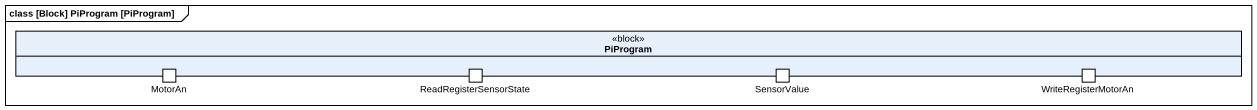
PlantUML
@startuml
mainframe class [Block] PiProgram [PiProgram]
rectangle PiProgram <<block>> {
  port MotorAn
  port ReadRegisterSensorState
  port SensorValue
  port WriteRegisterMotorAn
}
@enduml
